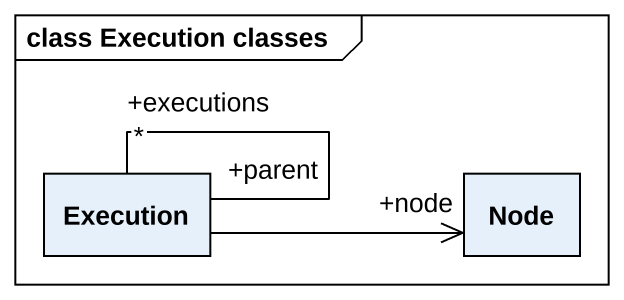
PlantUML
@startuml
mainframe class Execution classes
hide circle
hide empty members
class Execution
class "Node" as Node_
Execution "+executions\n*" -- "+parent" Execution
Execution -right-> "+node" Node_
@enduml
